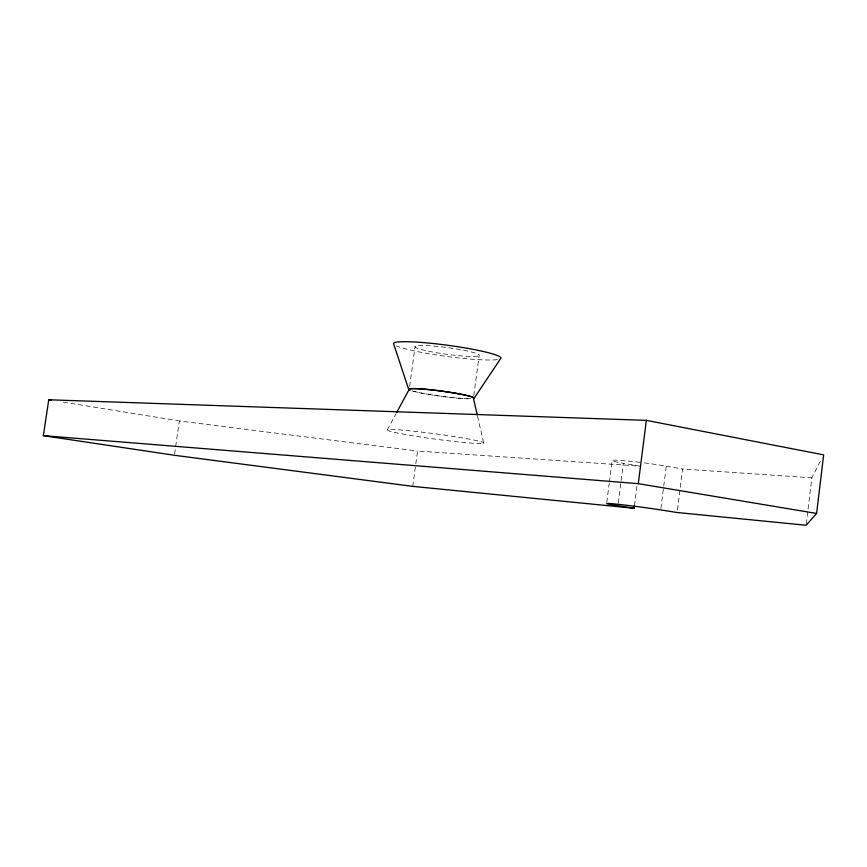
<?xml version="1.0" encoding="UTF-8"?>
<svg xmlns="http://www.w3.org/2000/svg" width="867" height="867" viewBox="0 0 867 867"><rect width="100%" height="100%" fill="white"/><g stroke="black" fill="none" stroke-linecap="round" stroke-linejoin="round"><path stroke-width="0.65" stroke-dasharray="4.33 3.25" d="M806.288 523.939L811.848 477.804L821.287 459.467M660.892 508.604L663.569 487.373M663.743 486.051L666.257 466.153A32.816 1.745 7.3 0 0 642.284 462.631M677.43 509.872L682.557 469.036L811.848 477.804M606.792 502.253L609.198 483.472M609.371 482.128L612.124 460.67M618.279 503.077L621 481.857M621.162 480.535L623.362 463.292A32.816 1.745 7.3 0 1 613.294 460.182A32.816 1.745 7.3 0 1 639.835 462.339M634.449 505.624L636.963 485.867M473.783 395.58L479.137 355.589A32.426 3.349 7.7 0 0 433.977 346.117A32.426 3.349 7.7 0 0 428.385 351.2A32.426 3.349 7.7 0 0 479.137 355.589M409.625 386.541L415.098 346.464M412.735 486.365L417.536 451.046L639.467 466.11L623.362 463.292M174.592 453.95L179.382 420.95L417.536 451.046M387.289 429.869L396.078 413.613M63.41 402.158L179.382 420.95M666.257 466.153L682.557 469.036M477.544 416.258L483.71 443.265A48.812 2.634 7.7 0 1 407.23 434.833A48.812 2.634 7.7 0 1 415.867 431.43A48.812 2.634 7.7 0 1 483.71 443.265M470.445 398.701A32.48 2.558 7.7 0 1 437.488 395.72A32.48 2.558 7.7 0 1 409.853 389.966M497.246 359.621A54.242 5.614 7.7 0 1 446.288 356.402A54.242 5.614 7.7 0 1 396.501 345.966M468.158 398.809A33.13 2.612 7.7 0 1 411.998 390.909"/><path stroke-width="1.3" d="M634.113 508.257L617.943 505.721A32.87 0.943 7.5 0 1 614.497 503.933A32.87 0.943 7.5 0 1 660.73 509.926L677.105 512.505L806.137 525.261L816.606 513.459L823.65 454.872L646.338 420.365L48.747 399.774L43.35 435.668L174.397 455.273L412.735 486.365L634.113 508.257L634.449 505.624M43.35 435.668L638.285 483.667L646.338 420.365M396.707 412.443L409.267 389.218M48.747 399.774L51.413 400.207M638.285 483.667L816.606 513.459M408.617 389.12L393.488 343.386A54.242 5.614 7.7 0 1 451.588 345.803A54.242 5.614 7.7 0 1 500.595 358.635L474.076 398.332A33.13 2.612 7.7 0 0 439.688 390.833A33.13 2.612 7.7 0 0 409.224 389.89M477.251 414.968L473.425 398.246A32.48 2.558 7.7 0 0 439.721 390.887A32.48 2.558 7.7 0 0 409.853 389.966"/></g></svg>
